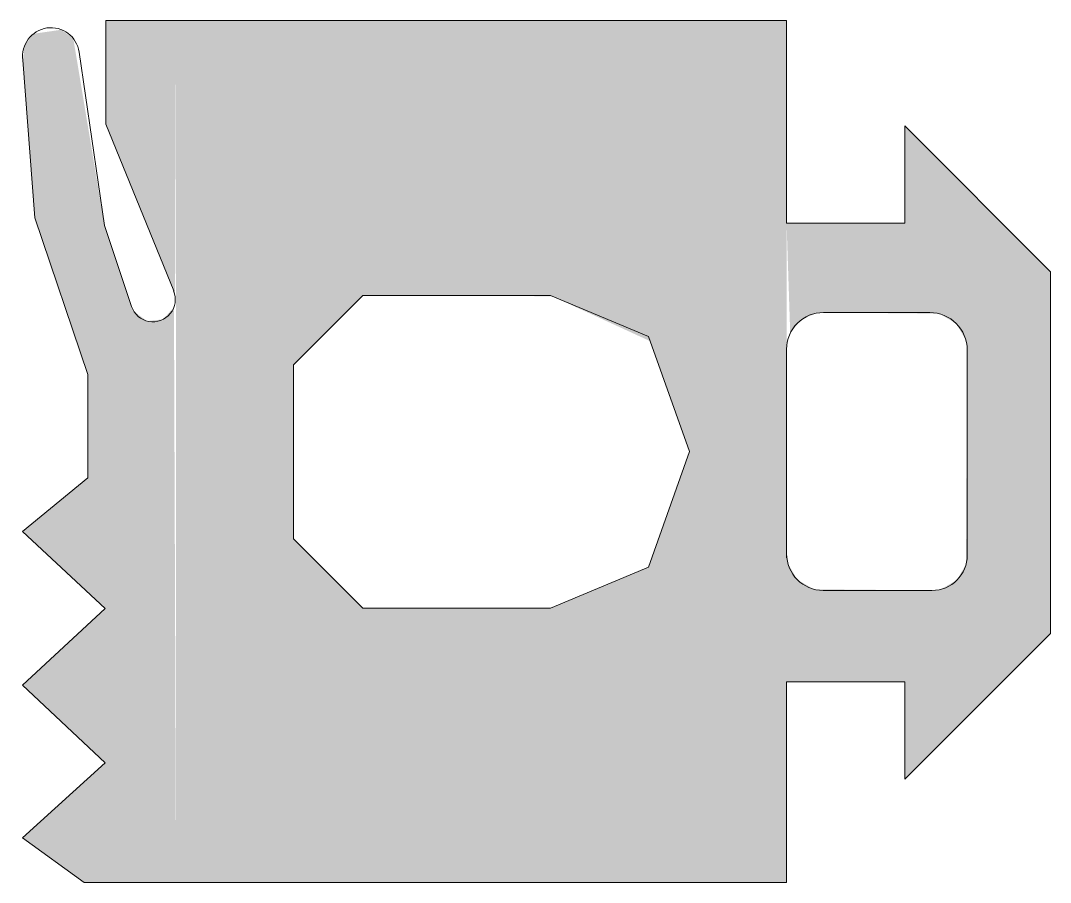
# Model space of a CAD drawing. Header units: metres. Extents: x -11 to 3.8, y -6.2 to 6.2.
import ezdxf

# ---------------------------------------------------------------- set-up
doc = ezdxf.new("R2010")
doc.units = ezdxf.units.M
doc.layers.add('A-DETL-GENF', color=92, linetype='Continuous', lineweight=18)

# ---------------------------------------------------------------- blocks, each defined once
blk = doc.blocks.new('31 Schuco glasafdichting - 11mm-432650-00_0 Basismaterialen')
at = {"layer": 'A-DETL-GENF'}
h = blk.add_hatch(color=256, dxfattribs=at)
h.paths.add_polyline_path([(-10.11, -6.2), (-8.789, -6.2), (-8.819, 2.077), (-8.974, 1.902), (-9.206, 1.876), (-9.395, 2.014), (-9.429, 2.086), (-9.82, 3.25), (-10.268, 5.942), (-10.438, 6.069), (-10.843, 6.01), (-10.97, 5.84), (-10.994, 5.63), (-10.82, 3.36), (-10.06, 1.11), (-10.06, -0.38), (-11, -1.15), (-9.81, -2.26), (-11, -3.36), (-9.81, -4.48), (-11, -5.56)])
h.paths.add_polyline_path([(-8.803, 2.234), (-8.789, 6.2), (-9.8, 6.2), (-9.8, 4.71), (-8.823, 2.31)])
h = blk.add_hatch(color=256, dxfattribs=at)
h.paths.add_polyline_path([(-8.789, -6.2), (0, -6.2), (0, 6.2), (-8.789, 6.2), (-8.789, -4.48)])
h.paths.add_polyline_path([(-4.269, -2.255), (-6.1, -2.255), (-7.1, -1.255), (-7.1, 1.245), (-6.1, 2.245), (-3.373, 2.234), (-1.967, 1.589), (-1.4, 0), (-1.99, -1.665), (-3.4, -2.255)])
blk.add_hatch(color=256, dxfattribs=at).paths.add_polyline_path([(1.7, -4.716), (3.798, -2.618), (3.798, 2.586), (1.7, 4.684), (1.7, 3.284), (0, 3.284), (0.052, 1.701), (0.199, 1.885), (0.412, 1.987), (0.529, 2.001), (2.2, 1.982), (2.442, 1.842), (2.582, 1.6), (2.6, 1.46), (2.583, -1.622), (2.451, -1.85), (2.223, -1.982), (2.092, -1.999), (0.391, -1.981), (0.155, -1.845), (0.018, -1.608), (0, -1.471), (0, -3.316), (1.7, -3.316)])
for p, q in [((-8.789, 6.2), (-9.8, 6.2)), ((-9.8, 6.2), (-9.8, 4.71)), ((0, 6.2), (-8.789, 6.2)), ((0, 3.284), (0, 6.2)), ((-9.82, 3.25), (-10.185, 5.748)), ((-10.994, 5.63), (-10.82, 3.36)), ((-9.8, 4.71), (-8.823, 2.31)), ((3.798, 2.586), (1.7, 4.684)), ((1.7, 4.684), (1.7, 3.284)), ((-10.82, 3.36), (-10.06, 1.11)), ((1.7, 3.284), (0, 3.284)), ((-9.429, 2.086), (-9.82, 3.25)), ((3.798, -2.618), (3.798, 2.586)), ((-6.1, 2.245), (-7.1, 1.245)), ((-3.4, 2.245), (-6.1, 2.245)), ((-1.99, 1.655), (-3.4, 2.245)), ((0.529, 2.001), (2.06, 2.001)), ((-1.4, 0), (-1.99, 1.655)), ((0, -1.53), (0, 1.471)), ((2.6, 1.46), (2.6, -1.491)), ((-7.1, 1.245), (-7.1, -1.255)), ((-10.06, 1.11), (-10.06, -0.38)), ((-1.99, -1.665), (-1.4, 0)), ((-10.06, -0.38), (-11, -1.15)), ((-11, -1.15), (-9.81, -2.26)), ((-7.1, -1.255), (-6.1, -2.255)), ((-3.4, -2.255), (-1.99, -1.665)), ((2.092, -1.999), (0.528, -1.999)), ((-9.81, -2.26), (-11, -3.36)), ((-6.1, -2.255), (-3.4, -2.255)), ((1.7, -4.716), (3.798, -2.618)), ((-11, -3.36), (-9.81, -4.48)), ((0, -6.2), (0, -3.316)), ((0, -3.316), (1.7, -3.316)), ((1.7, -3.316), (1.7, -4.716)), ((-9.81, -4.48), (-11, -5.56)), ((-11, -5.56), (-10.11, -6.2)), ((-10.11, -6.2), (-8.789, -6.2)), ((-8.789, -6.2), (0, -6.2))]:
    blk.add_line(p, q, dxfattribs=at)
for centre, radius, start, end in [((-10.589, 5.689), 0.409, 8.3066, 188.3066), ((-9.123, 2.189), 0.323, 198.5472, 22.1432), ((0.529, 1.471), 0.529, 89.9994, 180), ((2.06, 1.46), 0.54, 359.9994, 89.9994), ((0.528, -1.471), 0.528, 180, 269.9994), ((2.092, -1.491), 0.509, 269.9994, 359.9994)]:
    blk.add_arc(centre, radius, start, end, dxfattribs=at)

msp = doc.modelspace()

# ---------------------------------------------------------------- block references
msp.add_blockref('31 Schuco glasafdichting - 11mm-432650-00_0 Basismaterialen', (0, 0))

doc.saveas('drawing.dxf')
